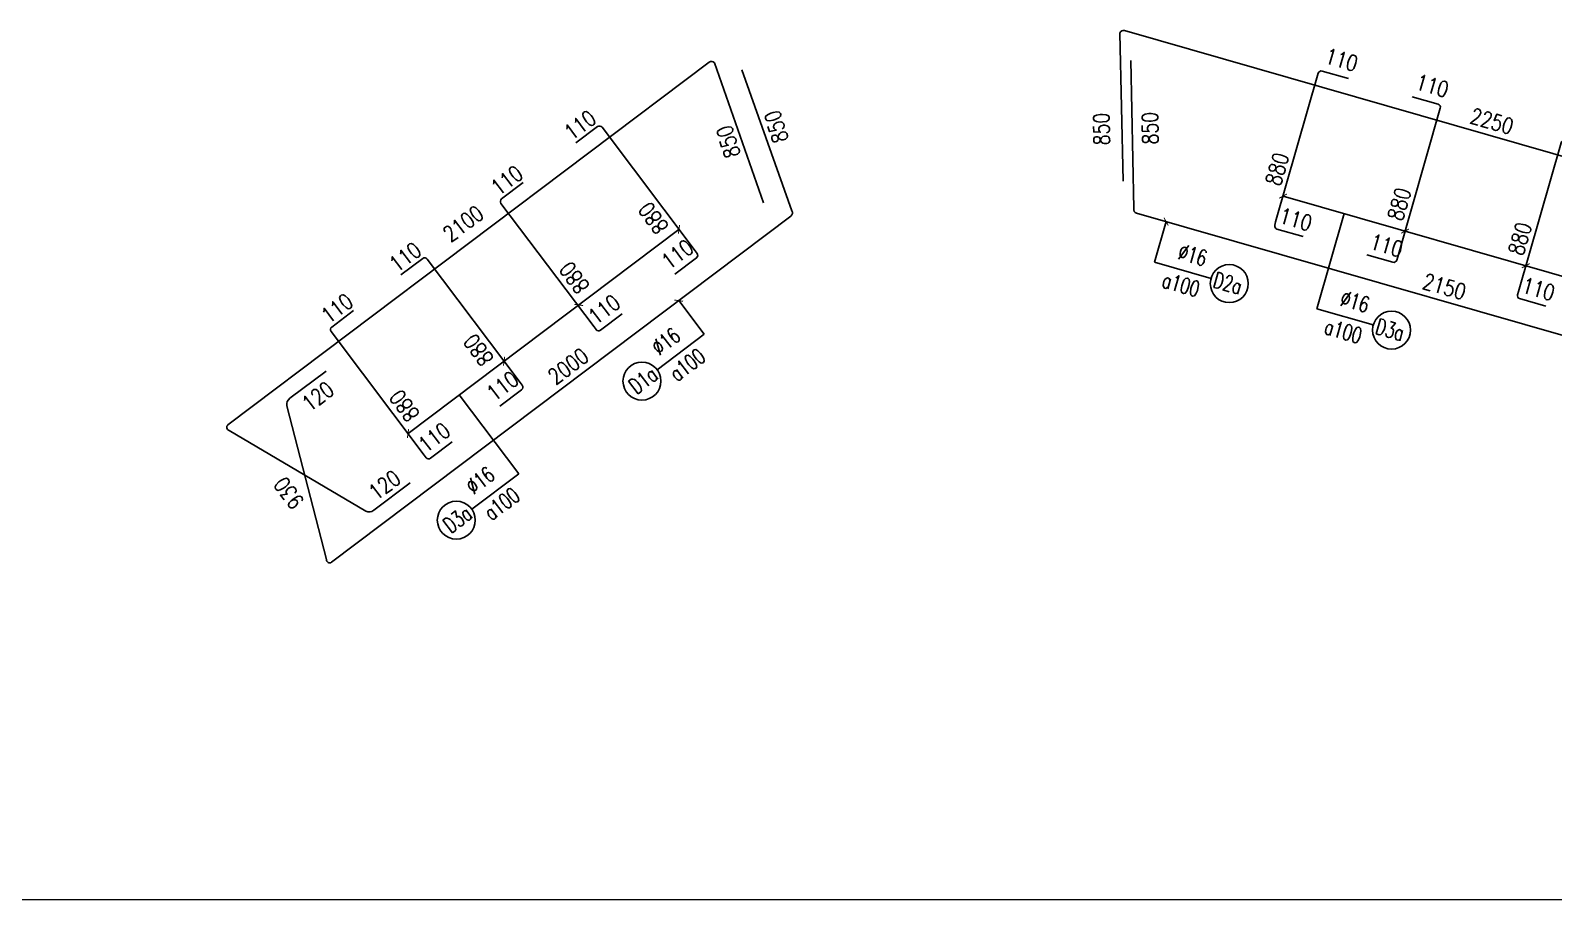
# Model space of a CAD drawing. Header units: millimetres. Extents: x -143483 to 1166745, y -1448440 to -1202244.
# Drawn here: x 598693 to 622762, y -1285398 to -1271668 of the extents above; entities that cross this region are included whole.
import ezdxf
from ezdxf.enums import TextEntityAlignment as Align

# ---------------------------------------------------------------- set-up
doc = ezdxf.new("R2010")
doc.units = ezdxf.units.MM
doc.header["$LTSCALE"] = 30
doc.layers.get('0').update_dxf_attribs({"lineweight": 9})
doc.layers.get('Defpoints').update_dxf_attribs({"lineweight": 9})
for name, color, linetype in [('ccu11-Cotthep', 9, 'Continuous'), ('ccu11-Text', 31, 'Continuous'), ('ccu11-Thepdai', 6, 'Continuous')]:
    doc.layers.add(name, color=color, linetype=linetype)
doc.styles.add('ccu11-dim', font='vnsimli.shx', dxfattribs={"width": 0.65, "bigfont": 'bigfont.shx'})
doc.styles.add('ccu11-vnsimli', font='vnsimli.shx', dxfattribs={"width": 0.8, "bigfont": 'vns.shx'})
doc.styles.add('ccu11-vnsimple', font='vnsimple.shx', dxfattribs={"bigfont": 'bigfont.shx'})
doc.styles.add('ccu11_simli', font='vnsimli.shx', dxfattribs={"width": 0.8})
doc.dimstyles.new('ccu11-100x4', dxfattribs={"dimscale": 100, "dimtxt": 2.5, "dimasz": 1, "dimexe": 1, "dimexo": 2, "dimgap": 1, "dimtad": 1, "dimdec": 0, "dimlfac": 0.25, "dimdsep": 46, "dimtxsty": 'ccu11-dim', "dimblk": 'ARCHTICK', "dimcen": -1, "dimdle": 1, "dimclrd": 256, "dimclre": 256, "dimclrt": 3, "dimadec": 0, "dimazin": 2, "dimtfac": 0.1, "dimtdec": 0, "dimtmove": 0, "dimatfit": 1, "dimldrblk": 'ARCHTICK', "dimfxl": 0, "dimtvp": 0.833333, "dimtolj": 1, "dimtzin": 12, "dimarcsym": 0})

# ---------------------------------------------------------------- blocks, each defined once
blk = doc.blocks.new('_ARCHTICK')
at = {"color": 0, "linetype": 'ByBlock', "const_width": 0.15}
blk.add_lwpolyline([(-0.5, -0.5), (0.5, 0.5)], dxfattribs=at)
blk = doc.blocks.new('SHD')
at = {"layer": 'ccu11-Cotthep'}
blk.add_circle((300, 0), 300, dxfattribs=at)
at = {"layer": 'ccu11-Cotthep', "color": 31, "style": 'ccu11_simli', "width": 0.8}
blk.add_attdef('DK', text='', height=250, dxfattribs=at).set_placement((-101, 65), align=Align.BOTTOM_RIGHT)
blk.add_attdef('KH', text='', height=250, dxfattribs=at).set_placement((300, 0), align=Align.MIDDLE)
blk.add_attdef('KC', text='', height=250, dxfattribs=at).set_placement((-101, -142), align=Align.TOP_RIGHT)

msp = doc.modelspace()

# ---------------------------------------------------------------- linework, layer by layer
at = {"layer": 'ccu11-Thepdai'}
for points in [[(615957.93, -1274049.22), (615908.92, -1271711.16, -0.41421356), (615983.13, -1271670.03), (625867.79, -1274504.41, -0.41421356), (625908.93, -1274578.62), (625293.16, -1276726.06)], [(604694.35, -1278815.04), (604118.96, -1279248.63, -0.26628921), (603991.14, -1279264.73), (601833.76, -1277986.09, -0.64209887), (601814.22, -1277897.28), (609417.48, -1272167.81, -0.41421356), (609501.51, -1272179.62), (610278.44, -1274391.41)], [(616081.99, -1272141.57), (616131, -1274479.63, 0.41421356), (616172.14, -1274553.84), (625392.12, -1277197.63, 0.41421356), (625466.34, -1277156.49), (626082.11, -1275009.05)], [(609936.27, -1272290.85), (610722.56, -1274515.04, -0.41421356), (610710.75, -1274599.07), (603450.37, -1280070.16, -0.65283078), (603370.52, -1280025.39), (602743.42, -1277596.52, -0.30093739), (602794.12, -1277478.09), (603363.54, -1277049)]]:
    msp.add_lwpolyline(points, format="xyb", dxfattribs=at)
at = {"layer": 'ccu11-Thepdai', "flags": 128}
for points in [[(619519.11, -1272426.74), (619105.77, -1272308.22, 0.38911631), (619043.92, -1272342.5), (618370.05, -1274692.56), (618355.64, -1274742.83, 0.38911631), (618389.92, -1274804.67), (618803.26, -1274923.2)], [(620524.95, -1272715.16), (620938.29, -1272833.68, -0.38911631), (620972.57, -1272895.53), (620298.7, -1275245.59), (620284.29, -1275295.86, -0.38911631), (620222.44, -1275330.14), (619809.1, -1275211.62)], [(607311.77, -1273444.99), (607655.19, -1273186.21, -0.38911631), (607725.21, -1273196.05), (609196.51, -1275148.52), (609227.98, -1275190.29, -0.38911631), (609218.14, -1275260.31), (608874.73, -1275519.09)], [(623355.03, -1273526.67), (622941.69, -1273408.15, 0.38911631), (622879.84, -1273442.43), (622205.98, -1275792.49), (622191.56, -1275842.76, 0.38911631), (622225.84, -1275904.61), (622639.18, -1276023.13)], [(606480.93, -1274071.07), (606137.51, -1274329.86, 0.38911631), (606127.67, -1274399.88), (607598.97, -1276352.35), (607630.44, -1276394.12, 0.38911631), (607700.47, -1276403.96), (608043.88, -1276145.18)], [(604547.93, -1275527.69), (604891.34, -1275268.91, -0.38911631), (604961.37, -1275278.75), (606432.66, -1277231.23), (606464.14, -1277273, -0.38911631), (606454.3, -1277343.02), (606110.88, -1277601.8)], [(603796.55, -1276093.9), (603453.14, -1276352.68, 0.38911631), (603443.3, -1276422.7), (604914.6, -1278375.18), (604946.07, -1278416.94, 0.38911631), (605016.09, -1278426.78), (605359.51, -1278168)]]:
    msp.add_lwpolyline(points, format="xyb", dxfattribs=at)
at = {"layer": 'Defpoints', "color": 2}
msp.add_line((-139032.75, -1285397.81), (1029102.19, -1285397.81), dxfattribs=at)

# ---------------------------------------------------------------- block references
at = {"layer": 'ccu11-Cotthep'}
for p, xscale, yscale, zscale, rotation in [((618487.04, -1274284.6), 100, 100, 100, 163.9999999999999), ((608941.1, -1274809.58), 99.99999999999996, 99.99999999999996, 99.99999999999996, 216.9999999999998), ((620415.69, -1274837.63), 100, 100, 100, 163.9999999999999), ((622322.96, -1275384.53), 100, 100, 100, 163.9999999999999), ((607356.5, -1276003.66), -100, 100, 100, 217), ((606177.25, -1276892.29), 99.99999999999996, 99.99999999999996, 99.99999999999996, 216.9999999999998)]:
    msp.add_blockref('_ARCHTICK', p, dxfattribs=dict(at, xscale=xscale, yscale=yscale, zscale=zscale, rotation=rotation))
ref = msp.add_blockref('SHD', (617349, -1275584.1), dxfattribs=dict(at, rotation=344))
ref.add_attrib('KH', 'D2a', dxfattribs={"color": 31, "height": 250, "rotation": 344, "style": 'ccu11-vnsimple', "width": 0.7}).set_placement((617613.35, -1275659.9), align=Align.MIDDLE_CENTER)
ref.add_attrib('KC', 'a100', dxfattribs={"color": 31, "height": 250, "rotation": 344, "style": 'ccu11-vnsimple', "width": 0.7}).set_placement((616909.46, -1275562.09), align=Align.TOP_CENTER)
ref.add_attrib('DK', '`16', dxfattribs={"color": 31, "height": 250, "rotation": 344, "style": 'ccu11-vnsimple', "width": 0.7}).set_placement((617003.64, -1275407.05), align=Align.BOTTOM_CENTER)
ref = msp.add_blockref('SHD', (619913.71, -1276319.52), dxfattribs=dict(at, rotation=344))
ref.add_attrib('KH', 'D3a', dxfattribs={"color": 31, "height": 250, "rotation": 344, "style": 'ccu11-vnsimple', "width": 0.7}).set_placement((620178.05, -1276395.32), align=Align.MIDDLE_CENTER)
ref.add_attrib('KC', 'a100', dxfattribs={"color": 31, "height": 250, "rotation": 344, "style": 'ccu11-vnsimple', "width": 0.7}).set_placement((619474.17, -1276297.51), align=Align.TOP_CENTER)
ref.add_attrib('DK', '`16', dxfattribs={"color": 31, "height": 250, "rotation": 344, "style": 'ccu11-vnsimple', "width": 0.7}).set_placement((619568.35, -1276142.46), align=Align.BOTTOM_CENTER)
ref = msp.add_blockref('SHD', (608595.37, -1277027), dxfattribs=dict(at, xscale=-1, rotation=37.00000000000003))
ref.add_attrib('KH', 'D1a', dxfattribs={"color": 31, "height": 250, "rotation": 37, "style": 'ccu11-vnsimple', "width": 0.7}).set_placement((608375.75, -1277192.5), align=Align.MIDDLE_CENTER)
ref.add_attrib('KC', 'a100', dxfattribs={"color": 31, "height": 250, "rotation": 37, "style": 'ccu11-vnsimple', "width": 0.7}).set_placement((608997.83, -1276848.94), align=Align.TOP_CENTER)
ref.add_attrib('DK', '`16', dxfattribs={"color": 31, "height": 250, "rotation": 37, "style": 'ccu11-vnsimple', "width": 0.7}).set_placement((608854.34, -1276737.94), align=Align.BOTTOM_CENTER)
ref = msp.add_blockref('SHD', (605661.9, -1279223.76), dxfattribs=dict(at, xscale=-1, rotation=37.00000000000003))
ref.add_attrib('KH', 'D3a', dxfattribs={"color": 31, "height": 250, "rotation": 37, "style": 'ccu11-vnsimple', "width": 0.7}).set_placement((605442.27, -1279389.26), align=Align.MIDDLE_CENTER)
ref.add_attrib('KC', 'a100', dxfattribs={"color": 31, "height": 250, "rotation": 37, "style": 'ccu11-vnsimple', "width": 0.7}).set_placement((606064.36, -1279045.7), align=Align.TOP_CENTER)
ref.add_attrib('DK', '`16', dxfattribs={"color": 31, "height": 250, "rotation": 37, "style": 'ccu11-vnsimple', "width": 0.7}).set_placement((605920.87, -1278934.7), align=Align.BOTTOM_CENTER)

# ---------------------------------------------------------------- texts
at = {"layer": 'ccu11-Text', "style": 'ccu11-vnsimli', "width": 0.8}
for s, rotation, p in [('110', 344, (619129.38, -1272180.66)), ('110', 344, (620564.74, -1272592.25)), ('110', 37, (607248.47, -1273417.02)), ('850', 107.4461, (610675.77, -1273395.87)), ('850', 90.971517, (616516.63, -1273467.24)), ('2250', 344, (621423.21, -1273125.91)), ('850', 107.4461, (609917.06, -1273634.3)), ('850', 90.971517, (615748.55, -1273480.26)), ('880', 74, (618444.25, -1274139.81)), ('110', 37, (606091.19, -1274289.09)), ('880', 74, (620372.9, -1274692.84)), ('880', 127, (608790.41, -1274763.63)), ('2100', 37, (605333.15, -1275024.39)), ('110', 344, (618406.27, -1274702.43)), ('110', 344, (619841.63, -1275114.02)), ('880', 74, (622280.17, -1275239.74)), ('110', 37, (604484.62, -1275499.73)), ('110', 37, (608785.93, -1275457.3)), ('880', 127, (607540.58, -1275705.45)), ('2150', 344, (620673.47, -1275740.55)), ('110', 344, (622242.19, -1275802.37)), ('110', 37, (603406.82, -1276311.91)), ('110', 37, (607628.66, -1276329.37)), ('880', 127, (606026.57, -1276846.33)), ('2000', 37, (606992.77, -1277277.01)), ('110', 37, (606022.09, -1277540.01)), ('120', 37, (603103.85, -1277703.74)), ('880', 127, (604856.2, -1277728.27)), ('110', 37, (604944.28, -1278352.19)), ('930', 127, (603028.49, -1279105.55)), ('120', 37, (604158.89, -1279103.83))]:
    msp.add_text(s, height=250, rotation=rotation, dxfattribs=at).set_placement(p)

# ---------------------------------------------------------------- leaders
at = {"layer": 'ccu11-Cotthep', "linetype": 'ByBlock', "ltscale": 30}
for points in [[(618487.04, -1274284.6), (624245.8, -1275935.9)], [(624245.8, -1275935.9), (618487.04, -1274284.6)], [(616639.56, -1274687.87), (616455.99, -1275328.03), (617349, -1275584.1)], [(604659.19, -1278036.23), (608941.1, -1274809.58)], [(608936.52, -1275936.05), (609337.3, -1276467.91), (608595.37, -1277027)]]:
    msp.add_leader(points, dimstyle='ccu11-100x4', dxfattribs=at)
for points in [[(619451.36, -1274561.11), (619020.58, -1276063.42), (619913.71, -1276319.52)], [(605470, -1277425.24), (606410.55, -1278673.39), (605668.52, -1279232.54)]]:
    msp.add_leader(points, dimstyle='ccu11-100x4', override={"dimldrblk": 'None'}, dxfattribs=at)

doc.saveas('drawing.dxf')
